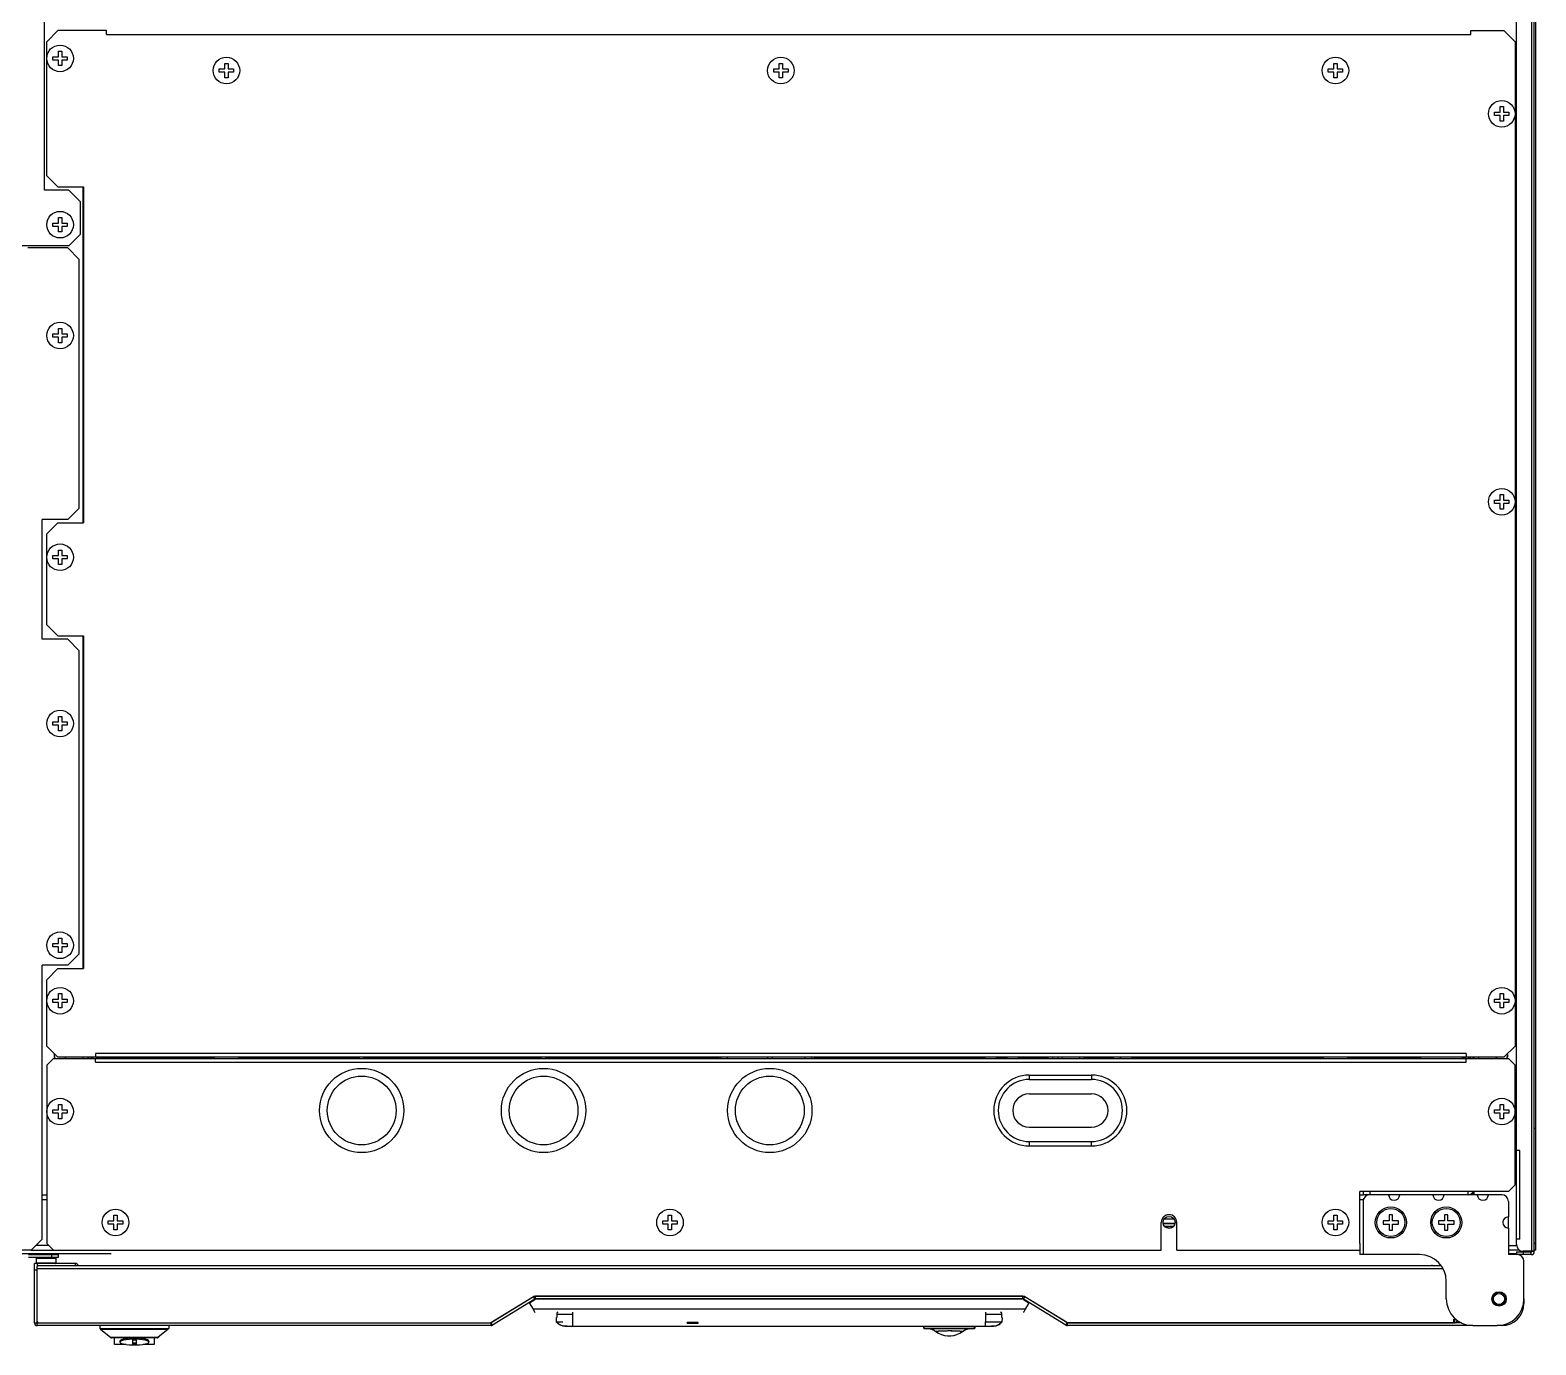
# Model space of a CAD drawing. Header units: millimetres. Extents: x -3 to 101, y -1 to 134.
# Drawn here: x 32.7 to 100.6, y -0.9 to 58.4 of the extents above; entities that cross this region are included whole.
import ezdxf

# ---------------------------------------------------------------- set-up
doc = ezdxf.new("R2010")
doc.units = ezdxf.units.MM

msp = doc.modelspace()

# ---------------------------------------------------------------- linework, layer by layer
for p, q in [((100.39, 3.35), (100.39, 88.45)), ((100.51, 3.34), (100.51, 88.46)), ((100.58, 3.4), (100.58, 88.4)), ((99.71, 3.65), (99.71, 88.15)), ((33.34, 51.2), (33.34, 85)), ((33.94, 58.4), (33.44, 57.9)), ((36.14, 58.23), (36.14, 58.4)), ((97.64, 58.23), (97.64, 58.4)), ((99.64, 57.9), (99.14, 58.4)), ((33.44, 51.85), (33.44, 57.9)), ((36.14, 58.23), (97.64, 58.23)), ((99.64, 57.9), (99.64, 12.6)), ((33.715, 57.075), (33.715, 57.225)), ((33.715, 57.225), (33.965, 57.225)), ((33.965, 57.075), (33.715, 57.075)), ((33.965, 57.225), (33.965, 57.475)), ((33.965, 57.475), (34.115, 57.475)), ((33.965, 56.825), (33.965, 57.075)), ((34.115, 57.475), (34.115, 57.225)), ((34.115, 57.225), (34.365, 57.225)), ((34.115, 57.075), (34.115, 56.825)), ((34.365, 57.075), (34.115, 57.075)), ((34.365, 57.225), (34.365, 57.075)), ((34.115, 56.825), (33.965, 56.825)), ((41.215, 56.525), (41.215, 56.675)), ((41.215, 56.675), (41.465, 56.675)), ((41.465, 56.525), (41.215, 56.525)), ((41.465, 56.675), (41.465, 56.925)), ((41.465, 56.925), (41.615, 56.925)), ((41.465, 56.275), (41.465, 56.525)), ((41.615, 56.925), (41.615, 56.675)), ((41.615, 56.675), (41.865, 56.675)), ((41.615, 56.525), (41.615, 56.275)), ((41.865, 56.525), (41.615, 56.525)), ((41.865, 56.675), (41.865, 56.525)), ((66.215, 56.675), (66.465, 56.675)), ((66.215, 56.525), (66.215, 56.675)), ((66.465, 56.525), (66.215, 56.525)), ((66.465, 56.925), (66.615, 56.925)), ((66.465, 56.675), (66.465, 56.925)), ((66.465, 56.275), (66.465, 56.525)), ((66.615, 56.925), (66.615, 56.675)), ((66.615, 56.675), (66.865, 56.675)), ((66.865, 56.525), (66.615, 56.525)), ((66.615, 56.525), (66.615, 56.275)), ((66.865, 56.675), (66.865, 56.525)), ((91.215, 56.675), (91.465, 56.675)), ((91.215, 56.525), (91.215, 56.675)), ((91.465, 56.525), (91.215, 56.525)), ((91.465, 56.925), (91.615, 56.925)), ((91.465, 56.675), (91.465, 56.925)), ((91.465, 56.275), (91.465, 56.525)), ((91.615, 56.925), (91.615, 56.675)), ((91.615, 56.675), (91.865, 56.675)), ((91.865, 56.525), (91.615, 56.525)), ((91.615, 56.525), (91.615, 56.275)), ((91.865, 56.675), (91.865, 56.525)), ((41.615, 56.275), (41.465, 56.275)), ((66.615, 56.275), (66.465, 56.275)), ((91.615, 56.275), (91.465, 56.275)), ((98.715, 54.725), (98.965, 54.725)), ((98.715, 54.575), (98.715, 54.725)), ((98.965, 54.575), (98.715, 54.575)), ((98.965, 54.975), (99.115, 54.975)), ((98.965, 54.725), (98.965, 54.975)), ((98.965, 54.325), (98.965, 54.575)), ((99.115, 54.325), (98.965, 54.325)), ((99.115, 54.975), (99.115, 54.725)), ((99.115, 54.725), (99.365, 54.725)), ((99.365, 54.575), (99.115, 54.575)), ((99.115, 54.575), (99.115, 54.325)), ((99.365, 54.725), (99.365, 54.575)), ((33.44, 51.85), (33.94, 51.35)), ((34.44, 51.2), (33.34, 51.2)), ((33.94, 51.35), (35.09, 51.35)), ((34.94, 50.7), (34.44, 51.2)), ((35.07, 51.35), (35.07, 36.2)), ((35.09, 51.35), (35.09, 36.2)), ((34.94, 50.7), (34.94, 49.2)), ((33.715, 49.575), (33.715, 49.725)), ((33.715, 49.725), (33.965, 49.725)), ((33.965, 49.575), (33.715, 49.575)), ((33.965, 49.725), (33.965, 49.975)), ((33.965, 49.975), (34.115, 49.975)), ((33.965, 49.325), (33.965, 49.575)), ((34.115, 49.975), (34.115, 49.725)), ((34.115, 49.725), (34.365, 49.725)), ((34.115, 49.575), (34.115, 49.325)), ((34.365, 49.575), (34.115, 49.575)), ((34.365, 49.725), (34.365, 49.575)), ((34.115, 49.325), (33.965, 49.325)), ((34.44, 48.7), (34.94, 49.2)), ((34.89, 48.1), (34.39, 48.6)), ((34.89, 48.1), (34.89, 36.85)), ((33.965, 44.725), (33.965, 44.975)), ((33.965, 44.975), (34.115, 44.975)), ((34.115, 44.975), (34.115, 44.725)), ((33.715, 44.575), (33.715, 44.725)), ((33.715, 44.725), (33.965, 44.725)), ((33.965, 44.575), (33.715, 44.575)), ((33.965, 44.325), (33.965, 44.575)), ((34.115, 44.325), (33.965, 44.325)), ((34.115, 44.725), (34.365, 44.725)), ((34.115, 44.575), (34.115, 44.325)), ((34.365, 44.575), (34.115, 44.575)), ((34.365, 44.725), (34.365, 44.575)), ((98.965, 37.475), (99.115, 37.475)), ((98.965, 37.225), (98.965, 37.475)), ((99.115, 37.475), (99.115, 37.225)), ((34.39, 36.35), (34.89, 36.85)), ((98.715, 37.225), (98.965, 37.225)), ((98.715, 37.075), (98.715, 37.225)), ((98.965, 37.075), (98.715, 37.075)), ((98.965, 36.825), (98.965, 37.075)), ((99.115, 36.825), (98.965, 36.825)), ((99.115, 37.225), (99.365, 37.225)), ((99.365, 37.075), (99.115, 37.075)), ((99.115, 37.075), (99.115, 36.825)), ((99.365, 37.225), (99.365, 37.075)), ((33.24, 30.95), (33.24, 36.35)), ((34.39, 36.35), (33.24, 36.35)), ((33.94, 36.2), (33.44, 35.7)), ((33.94, 36.2), (35.09, 36.2)), ((33.44, 31.6), (33.44, 35.7)), ((33.715, 34.575), (33.715, 34.725)), ((33.715, 34.725), (33.965, 34.725)), ((33.965, 34.725), (33.965, 34.975)), ((33.965, 34.975), (34.115, 34.975)), ((34.115, 34.975), (34.115, 34.725)), ((34.115, 34.725), (34.365, 34.725)), ((34.365, 34.725), (34.365, 34.575)), ((33.965, 34.575), (33.715, 34.575)), ((33.965, 34.325), (33.965, 34.575)), ((34.115, 34.325), (33.965, 34.325)), ((34.115, 34.575), (34.115, 34.325)), ((34.365, 34.575), (34.115, 34.575)), ((33.44, 31.6), (33.94, 31.1)), ((34.39, 30.95), (33.24, 30.95)), ((33.94, 31.1), (35.09, 31.1)), ((34.89, 30.45), (34.39, 30.95)), ((35.07, 31.1), (35.07, 16.1)), ((35.09, 31.1), (35.09, 16.1)), ((34.89, 30.45), (34.89, 16.75)), ((33.715, 27.075), (33.715, 27.225)), ((33.715, 27.225), (33.965, 27.225)), ((33.965, 27.225), (33.965, 27.475)), ((33.965, 27.475), (34.115, 27.475)), ((34.115, 27.475), (34.115, 27.225)), ((34.115, 27.225), (34.365, 27.225)), ((34.365, 27.225), (34.365, 27.075)), ((33.965, 27.075), (33.715, 27.075)), ((33.965, 26.825), (33.965, 27.075)), ((34.115, 26.825), (33.965, 26.825)), ((34.115, 27.075), (34.115, 26.825)), ((34.365, 27.075), (34.115, 27.075)), ((33.715, 17.225), (33.965, 17.225)), ((33.715, 17.075), (33.715, 17.225)), ((33.965, 17.075), (33.715, 17.075)), ((33.965, 17.475), (34.115, 17.475)), ((33.965, 17.225), (33.965, 17.475)), ((33.965, 16.825), (33.965, 17.075)), ((34.115, 17.475), (34.115, 17.225)), ((34.115, 17.225), (34.365, 17.225)), ((34.365, 17.075), (34.115, 17.075)), ((34.115, 17.075), (34.115, 16.825)), ((34.365, 17.225), (34.365, 17.075)), ((34.115, 16.825), (33.965, 16.825)), ((34.39, 16.25), (34.89, 16.75)), ((34.39, 16.25), (33.24, 16.25)), ((33.24, 3.9), (33.24, 16.25)), ((33.94, 16.1), (33.44, 15.6)), ((33.94, 16.1), (35.09, 16.1)), ((33.44, 12.6), (33.44, 15.6)), ((33.965, 14.975), (34.115, 14.975)), ((33.965, 14.725), (33.965, 14.975)), ((34.115, 14.975), (34.115, 14.725)), ((98.965, 14.975), (99.115, 14.975)), ((98.965, 14.725), (98.965, 14.975)), ((99.115, 14.975), (99.115, 14.725)), ((33.715, 14.725), (33.965, 14.725)), ((33.715, 14.575), (33.715, 14.725)), ((33.965, 14.575), (33.715, 14.575)), ((33.965, 14.325), (33.965, 14.575)), ((34.115, 14.325), (33.965, 14.325)), ((34.115, 14.725), (34.365, 14.725)), ((34.365, 14.575), (34.115, 14.575)), ((34.115, 14.575), (34.115, 14.325)), ((34.365, 14.725), (34.365, 14.575)), ((98.715, 14.725), (98.965, 14.725)), ((98.715, 14.575), (98.715, 14.725)), ((98.965, 14.575), (98.715, 14.575)), ((98.965, 14.325), (98.965, 14.575)), ((99.115, 14.325), (98.965, 14.325)), ((99.115, 14.725), (99.365, 14.725)), ((99.365, 14.575), (99.115, 14.575)), ((99.115, 14.575), (99.115, 14.325)), ((99.365, 14.725), (99.365, 14.575)), ((33.44, 12.6), (33.94, 12.1)), ((97.44, 12.27), (35.64, 12.27)), ((35.64, 12.27), (35.64, 12.1)), ((97.44, 12.27), (97.44, 12.1)), ((99.14, 12.1), (99.64, 12.6)), ((33.74, 12.05), (33.44, 11.75)), ((33.44, 11.75), (33.44, 3.7)), ((33.74, 12.05), (99.34, 12.05)), ((33.788, 12.149), (33.771, 12.15)), ((33.79, 12.137), (33.771, 12.135)), ((99.14, 12.1), (33.94, 12.1)), ((35.07, 12.1), (35.07, 12.05)), ((35.29, 12.1), (35.29, 12.05)), ((35.34, 12.05), (35.34, 12.1)), ((35.46, 12.05), (35.46, 12.1)), ((35.54, 12.05), (35.54, 12.1)), ((35.64, 11.88), (35.64, 12.05)), ((35.64, 11.88), (97.44, 11.88)), ((35.68, 12.05), (35.68, 12.1)), ((35.69, 12.08), (35.81, 12.08)), ((35.69, 12.05), (35.69, 12.08)), ((35.81, 12.05), (35.81, 12.08)), ((35.89, 12.05), (35.89, 12.1)), ((35.89, 12.08), (40.991, 12.08)), ((40.99, 12.1), (40.992, 12.05)), ((42.09, 12.1), (42.088, 12.05)), ((42.089, 12.08), (47.54, 12.08)), ((47.54, 12.05), (47.54, 12.1)), ((47.74, 12.05), (47.74, 12.1)), ((47.74, 12.08), (55.74, 12.08)), ((55.74, 12.05), (55.74, 12.1)), ((55.94, 12.05), (55.94, 12.1)), ((55.94, 12.08), (63.74, 12.08)), ((63.74, 12.1), (63.74, 12.05)), ((63.84, 12.05), (63.84, 12.1)), ((64.14, 12.05), (64.14, 12.1)), ((65.94, 12.1), (65.94, 12.05)), ((66.14, 12.1), (66.14, 12.05)), ((67.64, 12.05), (67.64, 12.1)), ((67.94, 12.05), (67.94, 12.1)), ((68.04, 12.1), (68.04, 12.05)), ((68.04, 12.08), (75.729, 12.08)), ((76.269, 12.08), (76.72, 12.08)), ((77.26, 12.08), (78.58, 12.08)), ((78.58, 12.1), (78.58, 12.05)), ((78.78, 12.1), (78.78, 12.05)), ((79.04, 12.05), (79.04, 12.1)), ((79.24, 12.05), (79.24, 12.1)), ((80.003, 12.1), (80.003, 12.05)), ((80.203, 12.1), (80.203, 12.05)), ((80.203, 12.08), (81.52, 12.08)), ((82.38, 12.08), (90.991, 12.08)), ((90.99, 12.1), (90.992, 12.05)), ((92.09, 12.1), (92.088, 12.05)), ((92.089, 12.08), (95.39, 12.08)), ((95.39, 12.05), (95.39, 12.1)), ((97.39, 12.08), (97.27, 12.08)), ((97.27, 12.08), (97.27, 12.05)), ((97.39, 12.08), (97.39, 12.05)), ((97.4, 12.1), (97.4, 12.05)), ((97.44, 11.88), (97.44, 12.05)), ((97.54, 12.1), (97.54, 12.05)), ((97.62, 12.1), (97.62, 12.05)), ((97.74, 12.1), (97.74, 12.05)), ((97.79, 12.05), (97.79, 12.1)), ((98.01, 12.05), (98.01, 12.1)), ((99.29, 12.137), (99.309, 12.135)), ((99.292, 12.149), (99.31, 12.15)), ((99.64, 11.75), (99.34, 12.05)), ((99.64, 6.35), (99.64, 11.75)), ((77.74, 11.3), (80.54, 11.3)), ((77.74, 11.3), (77.74, 11.1)), ((77.74, 11.1), (80.54, 11.1)), ((80.54, 11.3), (80.54, 11.1)), ((77.74, 10.45), (80.54, 10.45)), ((33.715, 9.725), (33.965, 9.725)), ((33.715, 9.575), (33.715, 9.725)), ((33.965, 9.575), (33.715, 9.575)), ((33.965, 9.975), (34.115, 9.975)), ((33.965, 9.725), (33.965, 9.975)), ((33.965, 9.325), (33.965, 9.575)), ((34.115, 9.975), (34.115, 9.725)), ((34.115, 9.725), (34.365, 9.725)), ((34.365, 9.575), (34.115, 9.575)), ((34.115, 9.575), (34.115, 9.325)), ((34.365, 9.725), (34.365, 9.575)), ((98.715, 9.725), (98.965, 9.725)), ((98.715, 9.575), (98.715, 9.725)), ((98.965, 9.575), (98.715, 9.575)), ((98.965, 9.975), (99.115, 9.975)), ((98.965, 9.725), (98.965, 9.975)), ((98.965, 9.325), (98.965, 9.575)), ((99.115, 9.975), (99.115, 9.725)), ((99.115, 9.725), (99.365, 9.725)), ((99.365, 9.575), (99.115, 9.575)), ((99.115, 9.575), (99.115, 9.325)), ((99.365, 9.725), (99.365, 9.575)), ((34.115, 9.325), (33.965, 9.325)), ((77.74, 8.95), (80.54, 8.95)), ((99.115, 9.325), (98.965, 9.325)), ((100.51, 8.9), (100.58, 8.9)), ((77.74, 8.3), (80.54, 8.3)), ((77.74, 8.3), (77.74, 8.1)), ((80.54, 8.1), (80.54, 8.3)), ((99.64, 8.4), (99.71, 8.4)), ((99.64, 8.4), (99.71, 8.4)), ((99.64, 8.2), (99.71, 8.2)), ((77.74, 8.1), (80.54, 8.1)), ((99.85, 7.9), (99.71, 7.9)), ((99.85, 3.9), (99.85, 7.9)), ((99.34, 6.05), (99.64, 6.35)), ((33.24, 5.9), (33.44, 5.9)), ((33.24, 5.68), (33.44, 5.68)), ((99.34, 6.05), (92.64, 6.05)), ((92.64, 3.7), (92.64, 6.05)), ((92.64, 5.9), (92.801, 5.9)), ((92.64, 5.68), (92.801, 5.68)), ((92.79, 6.05), (92.79, 5.9)), ((92.79, 5.6), (92.79, 3.5)), ((93.09, 5.9), (92.801, 5.9)), ((93.09, 6.05), (93.09, 5.9)), ((93.94, 5.9), (93.09, 5.9)), ((94.44, 5.9), (93.94, 5.9)), ((95.94, 5.9), (94.44, 5.9)), ((96.44, 5.9), (95.94, 5.9)), ((97.94, 5.9), (96.44, 5.9)), ((97.52, 5.9), (97.52, 6.05)), ((97.6, 5.9), (97.6, 5.913)), ((97.62, 5.9), (97.62, 5.922)), ((97.74, 5.9), (97.74, 6.014)), ((97.79, 5.9), (97.79, 6.05)), ((98.44, 5.9), (97.94, 5.9)), ((99.04, 5.9), (98.44, 5.9)), ((99.34, 5.6), (99.34, 4.9)), ((36.465, 4.975), (36.615, 4.975)), ((36.465, 4.725), (36.465, 4.975)), ((36.615, 4.975), (36.615, 4.725)), ((61.465, 4.975), (61.615, 4.975)), ((61.465, 4.725), (61.465, 4.975)), ((61.615, 4.975), (61.615, 4.725)), ((83.831, 4.82), (84.249, 4.82)), ((91.465, 4.975), (91.615, 4.975)), ((91.465, 4.725), (91.465, 4.975)), ((91.615, 4.975), (91.615, 4.725)), ((94.115, 5), (93.965, 5)), ((93.965, 5), (93.965, 4.725)), ((94.115, 4.725), (94.115, 5)), ((96.615, 5), (96.465, 5)), ((96.465, 5), (96.465, 4.725)), ((96.615, 4.725), (96.615, 5)), ((99.34, 4.4), (99.34, 4.9)), ((36.215, 4.725), (36.465, 4.725)), ((36.215, 4.575), (36.215, 4.725)), ((36.465, 4.575), (36.215, 4.575)), ((36.465, 4.325), (36.465, 4.575)), ((36.615, 4.325), (36.465, 4.325)), ((36.615, 4.725), (36.865, 4.725)), ((36.865, 4.575), (36.615, 4.575)), ((36.615, 4.575), (36.615, 4.325)), ((36.865, 4.725), (36.865, 4.575)), ((61.215, 4.725), (61.465, 4.725)), ((61.215, 4.575), (61.215, 4.725)), ((61.465, 4.575), (61.215, 4.575)), ((61.465, 4.325), (61.465, 4.575)), ((61.615, 4.325), (61.465, 4.325)), ((61.615, 4.725), (61.865, 4.725)), ((61.865, 4.575), (61.615, 4.575)), ((61.615, 4.575), (61.615, 4.325)), ((61.865, 4.725), (61.865, 4.575)), ((83.69, 3.4), (83.69, 4.65)), ((83.775, 4.6), (84.305, 4.6)), ((83.776, 4.598), (84.304, 4.598)), ((84.304, 4.596), (83.776, 4.596)), ((84.24, 4.47), (83.84, 4.47)), ((84.24, 4.47), (83.84, 4.47)), ((83.84, 4.47), (84.24, 4.47)), ((83.84, 4.47), (83.863, 4.47)), ((84.39, 3.4), (84.39, 4.65)), ((91.215, 4.725), (91.465, 4.725)), ((91.215, 4.575), (91.215, 4.725)), ((91.465, 4.575), (91.215, 4.575)), ((91.465, 4.325), (91.465, 4.575)), ((91.615, 4.325), (91.465, 4.325)), ((91.615, 4.725), (91.865, 4.725)), ((91.865, 4.575), (91.615, 4.575)), ((91.615, 4.575), (91.615, 4.325)), ((91.865, 4.725), (91.865, 4.575)), ((93.965, 4.725), (93.69, 4.725)), ((93.69, 4.725), (93.69, 4.575)), ((93.69, 4.575), (93.965, 4.575)), ((93.965, 4.575), (93.965, 4.3)), ((93.965, 4.3), (94.115, 4.3)), ((94.39, 4.725), (94.115, 4.725)), ((94.115, 4.575), (94.39, 4.575)), ((94.115, 4.3), (94.115, 4.575)), ((94.39, 4.575), (94.39, 4.725)), ((96.465, 4.725), (96.19, 4.725)), ((96.19, 4.725), (96.19, 4.575)), ((96.19, 4.575), (96.465, 4.575)), ((96.465, 4.575), (96.465, 4.3)), ((96.465, 4.3), (96.615, 4.3)), ((96.89, 4.725), (96.615, 4.725)), ((96.615, 4.575), (96.89, 4.575)), ((96.615, 4.3), (96.615, 4.575)), ((96.89, 4.575), (96.89, 4.725)), ((99.34, 4.4), (99.34, 3.2)), ((32.74, 3.4), (16.89, 3.4)), ((32.74, 3.4), (33.24, 3.9)), ((32.74, 3.4), (33.74, 3.4)), ((32.96, 3.62), (33.52, 3.62)), ((33.44, 3.7), (33.74, 3.4)), ((33.74, 3.4), (83.69, 3.4)), ((99.715, 3.6), (99.34, 3.6)), ((99.845, 3.4), (99.34, 3.4)), ((99.85, 3.9), (99.71, 3.9)), ((100.58, 3.7), (100.51, 3.7)), ((100.58, 3.4), (100.51, 3.4)), ((28.59, 3.25), (36.34, 3.25)), ((32.61, 3.2), (33.97, 3.2)), ((32.61, 3.08), (33.97, 3.08)), ((33.01, 2.8), (32.89, 2.8)), ((32.89, 0.12), (32.89, 2.8)), ((32.97, 3.04), (33.85, 3.04)), ((32.97, 3.04), (32.97, 2.81)), ((33.85, 2.81), (32.97, 2.81)), ((32.98, 3.05), (33.84, 3.05)), ((34.72, 2.8), (33.01, 2.8)), ((33.01, 2.8), (33.01, 2.668)), ((33.67, 3.08), (33.67, 3.2)), ((33.85, 3.04), (33.85, 2.81)), ((33.97, 3.08), (33.97, 3.2)), ((34.72, 2.8), (34.72, 2.7)), ((99.34, 3.25), (99.71, 3.25)), ((99.74, 3.2), (99.34, 3.2)), ((99.71, 3.32), (100.37, 3.32)), ((99.71, 3.32), (99.71, 3.2)), ((100.37, 3.2), (99.75, 3.2)), ((99.99, 3.351), (99.99, 3.32)), ((100.51, 3.35), (100.01, 3.35)), ((100.01, 3.32), (100.01, 3.2)), ((100.04, 1.2), (100.04, 2.9)), ((100.29, 3.35), (100.29, 3.32)), ((100.37, 3.2), (100.37, 3.32)), ((100.39, 3.34), (100.39, 3.35)), ((100.51, 3.34), (100.39, 3.34)), ((33.01, 2.5), (32.89, 2.5)), ((96.31, 2.7), (33.01, 2.7)), ((33.01, 0.2), (33.01, 2.668)), ((96.395, 2.56), (33.01, 2.56)), ((33.01, 0), (33.01, 2.539)), ((96.54, 1.2), (96.54, 2)), ((53.466, 0.132), (55.386, 1.308)), ((55.39, 1.295), (53.473, 0.12)), ((55.453, 1.193), (53.536, 0.018)), ((55.204, 1.026), (55.451, 1.178)), ((55.379, 0.74), (55.204, 1.026)), ((77.551, 0.74), (55.379, 0.74)), ((55.453, 1.193), (55.39, 1.295)), ((55.401, 0.686), (55.412, 0.661)), ((55.428, 1.32), (77.502, 1.32)), ((77.451, 1.32), (55.479, 1.32)), ((55.479, 1.2), (55.479, 1.32)), ((77.451, 1.2), (55.479, 1.2)), ((55.529, 1.2), (77.401, 1.2)), ((77.451, 1.2), (77.451, 1.32)), ((77.477, 1.193), (77.54, 1.295)), ((79.394, 0.018), (77.477, 1.193)), ((77.479, 1.178), (77.726, 1.026)), ((77.529, 0.686), (77.518, 0.661)), ((79.457, 0.12), (77.54, 1.295)), ((77.544, 1.308), (79.483, 0.12)), ((77.726, 1.026), (77.551, 0.74)), ((100.04, 1), (100.02, 1)), ((100.04, 1.2), (100.04, 1)), ((32.89, 0.12), (53.473, 0.12)), ((53.473, 0), (33.01, 0)), ((33.09, 0.12), (53.424, 0.12)), ((35.84, 0), (35.84, -0.126)), ((38.94, 0), (38.94, -0.126)), ((53.536, 0.018), (53.473, 0.12)), ((53.473, 0), (53.473, 0.12)), ((56.405, 0.37), (56.415, 0.172)), ((56.415, 0.172), (56.457, 0.125)), ((56.436, 0.55), (56.436, 0.37)), ((56.436, 0.52), (57.162, 0.52)), ((56.503, 0.085), (56.59, 0.026)), ((56.566, 0.171), (56.715, 0.171)), ((56.59, 0.026), (56.694, -0.012)), ((57.161, 0.172), (57.161, 0.37)), ((57.162, 0.017), (57.161, 0.172)), ((57.162, 0.37), (57.162, 0.6)), ((62.816, 0.132), (62.316, 0.132)), ((62.316, 0.102), (62.316, 0.132)), ((62.316, 0.102), (62.816, 0.102)), ((62.816, 0.102), (62.816, 0.132)), ((75.769, 0.37), (75.769, 0.172)), ((75.77, 0.6), (75.77, 0.37)), ((75.77, 0.52), (76.496, 0.52)), ((76.235, -0.012), (76.34, 0.026)), ((76.34, 0.026), (76.432, 0.088)), ((76.489, 0.141), (76.457, 0.108)), ((76.489, 0.14), (76.515, 0.172)), ((76.496, 0.37), (76.496, 0.55)), ((76.515, 0.172), (76.525, 0.37)), ((79.394, 0.018), (79.457, 0.12)), ((97.227, 0.12), (79.457, 0.12)), ((79.457, 0), (79.457, 0.12)), ((97.74, 0), (79.457, 0)), ((79.483, 0.12), (96.84, 0.12)), ((96.87, 0.27), (96.87, 0.12)), ((96.92, 0.2), (96.92, 0.32)), ((97.07, 0.205), (97.07, 0.12)), ((97.74, 0), (98.84, 0)), ((99.04, 0), (98.84, 0)), ((99.04, 0), (99.04, 0.02)), ((35.84, -0.126), (38.94, -0.126)), ((35.859, -0.165), (38.921, -0.165)), ((35.859, -0.165), (36.326, -0.539)), ((38.454, -0.539), (36.326, -0.539)), ((38.422, -0.55), (36.358, -0.55)), ((36.49, -0.85), (36.49, -0.55)), ((37.315, -0.647), (37.465, -0.647)), ((37.315, -0.843), (37.315, -0.647)), ((37.465, -0.647), (37.465, -0.843)), ((38.29, -0.55), (38.29, -0.85)), ((38.921, -0.165), (38.454, -0.539)), ((56.694, -0.012), (56.804, -0.027)), ((56.804, -0.027), (56.915, -0.03)), ((56.898, -0.03), (57.103, -0.03)), ((56.915, -0.03), (76.032, -0.03)), ((72.978, -0.03), (72.978, -0.113)), ((72.979, -0.113), (72.978, -0.113)), ((72.979, -0.113), (72.979, -0.03)), ((72.98, -0.113), (72.979, -0.108)), ((72.999, -0.133), (72.999, -0.03)), ((75.259, -0.125), (72.999, -0.125)), ((72.999, -0.133), (75.259, -0.133)), ((73.177, -0.134), (73.166, -0.133)), ((73.326, -0.159), (73.289, -0.149)), ((73.326, -0.159), (73.326, -0.159)), ((73.526, -0.272), (73.527, -0.271)), ((73.575, -0.266), (73.527, -0.271)), ((74.73, -0.271), (74.677, -0.265)), ((74.731, -0.272), (74.73, -0.271)), ((74.931, -0.16), (74.931, -0.159)), ((75.259, -0.03), (75.259, -0.133)), ((75.279, -0.108), (75.278, -0.113)), ((75.279, -0.03), (75.279, -0.113)), ((76.015, -0.03), (76.125, -0.027)), ((76.125, -0.027), (76.235, -0.012)), ((37.022, -0.85), (36.49, -0.85)), ((36.74, -0.696), (36.74, -0.745)), ((36.759, -0.715), (36.74, -0.745)), ((37.465, -0.794), (37.315, -0.794)), ((37.465, -0.843), (37.315, -0.843)), ((38.29, -0.85), (37.783, -0.85)), ((38.04, -0.745), (38.021, -0.715)), ((38.04, -0.696), (38.04, -0.745))]:
    msp.add_line(p, q)
at = {"color": 7}
for p, q in [((36.14, 58.4), (33.94, 58.4)), ((97.64, 58.4), (99.14, 58.4)), ((34.44, 48.7), (32.24, 48.7)), ((34.39, 48.6), (32.59, 48.6)), ((84.39, 3.4), (92.64, 3.4)), ((92.64, 3.7), (92.64, 3.2)), ((92.79, 3.5), (92.79, 3.2)), ((95.34, 3.2), (92.64, 3.2))]:
    msp.add_line(p, q, dxfattribs=at)
for points in [[(33.822, 12.05), (33.816, 12.062), (33.795, 12.117), (33.783, 12.178), (33.78, 12.221)], [(34.279, 12.1), (34.26, 12.052), (34.258, 12.05)], [(98.822, 12.05), (98.816, 12.062), (98.802, 12.1)], [(99.3, 12.219), (99.297, 12.173), (99.282, 12.108), (99.26, 12.052), (99.258, 12.05)], [(95.872, 2.742), (95.897, 2.728), (95.925, 2.716), (95.954, 2.708), (95.984, 2.703), (96.003, 2.7)], [(96.277, 2.7), (96.296, 2.702), (96.307, 2.705)], [(55.379, 0.74), (55.39, 0.713), (55.401, 0.686)], [(77.551, 0.74), (77.54, 0.713), (77.529, 0.686)], [(55.412, 0.661), (55.422, 0.641), (55.433, 0.624), (55.444, 0.611), (55.454, 0.603), (55.465, 0.6)], [(56.415, 0.172), (56.418, 0.171), (56.436, 0.17), (56.566, 0.171)], [(56.69, -0.008), (56.625, 0.013), (56.515, 0.074), (56.456, 0.125)], [(56.496, 0.089), (56.539, 0.058), (56.58, 0.034), (56.621, 0.015), (56.659, 0.001), (56.69, -0.008)], [(57.162, -0.03), (57.162, -0.021), (57.162, 0.017)], [(75.768, -0.03), (75.768, -0.026), (75.768, -0.004), (75.769, 0.172)], [(75.769, 0.172), (76.253, 0.171), (76.37, 0.171), (76.495, 0.17)], [(76.457, 0.108), (76.417, 0.076), (76.307, 0.014), (76.241, -0.008)], [(76.241, -0.008), (76.27, 0), (76.305, 0.013), (76.342, 0.03), (76.381, 0.051), (76.419, 0.078)], [(76.495, 0.17), (76.512, 0.171), (76.515, 0.172)], [(77.518, 0.661), (77.508, 0.641), (77.497, 0.624), (77.486, 0.611), (77.476, 0.603), (77.465, 0.6)], [(38.04, -0.696), (38.024, -0.668), (37.976, -0.641), (37.898, -0.617), (37.795, -0.596), (37.672, -0.581), (37.535, -0.572), (37.39, -0.569), (37.245, -0.572), (37.108, -0.581), (36.985, -0.596), (36.882, -0.617), (36.804, -0.641), (36.756, -0.668), (36.74, -0.696)], [(38.021, -0.715), (37.966, -0.686), (37.877, -0.66), (37.759, -0.64), (37.62, -0.626), (37.468, -0.618), (37.312, -0.618), (37.16, -0.626), (37.021, -0.64), (36.903, -0.66), (36.814, -0.686), (36.759, -0.715)], [(56.898, -0.029), (56.76, -0.022), (56.69, -0.008)], [(72.999, -0.125), (72.992, -0.124), (72.987, -0.122), (72.982, -0.118), (72.98, -0.113)], [(73.131, -0.133), (73.17, -0.134), (73.219, -0.137), (73.274, -0.146), (73.326, -0.159)], [(73.228, -0.138), (73.202, -0.136), (73.177, -0.134)], [(73.289, -0.149), (73.256, -0.143), (73.228, -0.138)], [(73.326, -0.159), (73.389, -0.185), (73.459, -0.225), (73.526, -0.272)], [(73.527, -0.271), (73.499, -0.251), (73.467, -0.229), (73.432, -0.207), (73.396, -0.188), (73.361, -0.172), (73.326, -0.159)], [(73.526, -0.272), (73.646, -0.349), (73.778, -0.409), (73.916, -0.45), (74.057, -0.47), (74.2, -0.47), (74.341, -0.45), (74.479, -0.409), (74.611, -0.349), (74.731, -0.272)], [(73.527, -0.271), (73.65, -0.35), (73.781, -0.409), (73.917, -0.449), (74.057, -0.469), (74.199, -0.469), (74.34, -0.449), (74.476, -0.409), (74.607, -0.35), (74.73, -0.271)], [(74.4, -0.248), (74.32, -0.246), (74.241, -0.244), (74.161, -0.244), (74.081, -0.244), (74.001, -0.245), (73.923, -0.246), (73.847, -0.248), (73.773, -0.252), (73.702, -0.256), (73.636, -0.26), (73.575, -0.266)], [(73.852, -0.248), (73.811, -0.25), (73.771, -0.251), (73.731, -0.253), (73.691, -0.256), (73.652, -0.259), (73.613, -0.262), (73.575, -0.266)], [(74.358, -0.247), (74.317, -0.246), (74.275, -0.245), (74.233, -0.245), (74.19, -0.244), (74.147, -0.244), (74.104, -0.244), (74.062, -0.244), (74.019, -0.245), (73.977, -0.245), (73.935, -0.246), (73.893, -0.247)], [(74.677, -0.265), (74.613, -0.26), (74.545, -0.255), (74.472, -0.251), (74.397, -0.248)], [(74.677, -0.265), (74.639, -0.262), (74.601, -0.258), (74.561, -0.256), (74.521, -0.253), (74.481, -0.251), (74.44, -0.249), (74.4, -0.248)], [(74.73, -0.271), (74.76, -0.249), (74.79, -0.228), (74.822, -0.208), (74.856, -0.189), (74.893, -0.173), (74.931, -0.159)], [(74.731, -0.272), (74.798, -0.224), (74.868, -0.184), (74.931, -0.16)], [(74.931, -0.16), (74.983, -0.146), (75.038, -0.137), (75.088, -0.133), (75.126, -0.133)], [(75, -0.143), (74.967, -0.149), (74.931, -0.159)], [(75.055, -0.136), (75.029, -0.138), (75, -0.143)], [(75.092, -0.133), (75.08, -0.134), (75.055, -0.136)], [(75.278, -0.113), (75.275, -0.118), (75.27, -0.122), (75.265, -0.124), (75.259, -0.125)], [(76.241, -0.008), (76.173, -0.022), (76.032, -0.029)], [(36.74, -0.745), (36.759, -0.776), (36.814, -0.804), (36.903, -0.83), (37.021, -0.85)], [(37.021, -0.85), (37.16, -0.864), (37.312, -0.872), (37.468, -0.872), (37.62, -0.864)], [(37.62, -0.864), (37.759, -0.85), (37.877, -0.83), (37.966, -0.804), (38.021, -0.776), (38.04, -0.745)]]:
    msp.add_lwpolyline(points)
for centre, radius in [((34.04, 57.15), 0.6), ((41.54, 56.6), 0.6), ((66.54, 56.6), 0.6), ((91.54, 56.6), 0.6), ((99.04, 54.65), 0.6), ((34.04, 49.65), 0.6), ((34.04, 44.65), 0.6), ((99.04, 37.15), 0.6), ((34.04, 34.65), 0.6), ((34.04, 27.15), 0.6), ((34.04, 17.15), 0.6), ((34.04, 14.65), 0.6), ((99.04, 14.65), 0.6), ((47.64, 9.7), 1.9), ((55.84, 9.7), 1.9), ((66.04, 9.7), 1.9), ((47.64, 9.7), 1.55), ((55.84, 9.7), 1.55), ((66.04, 9.7), 1.55), ((34.04, 9.65), 0.6), ((99.04, 9.65), 0.6), ((36.54, 4.65), 0.6), ((61.54, 4.65), 0.6), ((84.04, 4.65), 0.27), ((91.54, 4.65), 0.6), ((94.04, 4.65), 0.7), ((94.04, 4.65), 0.63), ((96.54, 4.65), 0.7), ((96.54, 4.65), 0.63), ((98.92, 1.2), 0.325), ((98.92, 1.2), 0.3), ((98.92, 1.2), 0.25)]:
    msp.add_circle(centre, radius)
for centre, radius, start, end in [((34.04, 12.15), 0.27, 158.18427, 201.78859), ((99.04, 12.15), 0.27, 338.21025, 21.81334), ((34.04, 12.15), 0.25, 183.09066, 203.64159), ((34.04, 12.15), 0.25, 336.35841, 348.45491), ((34.04, 12.15), 0.27, 338.21141, 349.29357), ((35.83, 12.08), 0.14, 171.74414, 180), ((35.83, 12.08), 0.02, 90, 180), ((75.769, 12.05), 0.05, 90, 180), ((76.229, 12.05), 0.05, 0, 90), ((76.76, 12.05), 0.05, 90, 180), ((77.22, 12.05), 0.05, 0, 90), ((81.56, 12.05), 0.05, 90, 180), ((81.88, 12.05), 0.05, 90, 180), ((82.34, 12.05), 0.05, 0, 90), ((97.25, 12.08), 0.02, 0, 90), ((97.25, 12.08), 0.14, 0, 8.25586), ((99.04, 12.15), 0.27, 190.68241, 201.78975), ((99.04, 12.15), 0.25, 191.54508, 203.64159), ((99.04, 12.15), 0.25, 336.35841, 356.90931), ((77.74, 9.7), 1.6, 90, 270), ((77.74, 9.7), 1.4, 90, 270), ((80.54, 9.7), 1.6, 270, 90), ((80.54, 9.7), 1.4, 270, 90), ((77.74, 9.7), 0.75, 90, 270), ((80.54, 9.7), 0.75, 270, 90), ((93.09, 5.6), 0.3, 90, 180), ((94.19, 5.9), 0.25, 180, 0), ((96.19, 5.9), 0.25, 180, 0), ((97.52, 6.17), 0.27, 270, 333.2576), ((98.19, 5.9), 0.25, 180, 0), ((99.04, 5.6), 0.3, 0, 90), ((84.04, 4.65), 0.35, 0, 180), ((99.34, 4.65), 0.25, 90, 270), ((100.01, 3.65), 0.3, 180, 270), ((32.98, 3.04), 0.01, 90, 180), ((32.98, 2.81), 0.01, 180, 270), ((33.84, 3.04), 0.01, 0, 90), ((33.84, 2.81), 0.01, 270, 0), ((34.72, 2.63), 0.17, 24.47817, 90), ((95.34, 2), 1.2, 0, 90), ((99.74, 2.9), 0.3, 0, 90), ((100.37, 3.34), 0.14, 270, 0), ((100.37, 3.34), 0.02, 270, 0), ((55.428, 1.24), 0.08, 90, 121.5), ((55.479, 1.15), 0.17, 90, 121.5), ((55.529, 1.05), 0.15, 90, 121.5), ((55.479, 1.15), 0.05, 90, 121.5), ((77.401, 1.05), 0.15, 58.5, 90), ((77.451, 1.15), 0.17, 58.5, 90), ((77.451, 1.15), 0.05, 58.5, 90), ((77.502, 1.24), 0.08, 58.5, 90), ((97.74, 1.2), 1.2, 180, 270), ((98.84, 1.2), 1.2, 270, 0), ((99.04, 1), 1, 270, 0), ((33.01, 0.12), 0.12, 180, 270), ((33.09, 0.2), 0.08, 180, 270), ((53.424, 0.2), 0.08, 270, 301.5), ((53.473, 0.12), 0.12, 270, 301.5), ((56.486, 0.55), 0.05, 90, 180), ((76.446, 0.55), 0.05, 0, 90), ((79.457, 0.12), 0.12, 238.5, 270), ((96.84, 0.2), 0.08, 270, 0), ((96.87, 0.32), 0.05, 270, 0), ((96.87, 0.32), 0.2, 270, 331.72851), ((35.89, -0.126), 0.05, 180, 231.34019), ((36.34, -0.5), 0.05, 195.27416, 270), ((36.358, -0.5), 0.05, 231.34019, 270), ((38.422, -0.5), 0.05, 270, 308.65981), ((38.44, -0.5), 0.05, 270, 344.72584), ((38.89, -0.126), 0.05, 308.65981, 360), ((72.998, -0.113), 0.02, 180, 270), ((72.999, -0.113), 0.02, 180, 270), ((75.259, -0.113), 0.02, 270, 0)]:
    msp.add_arc(centre, radius, start, end)

doc.saveas('drawing.dxf')
